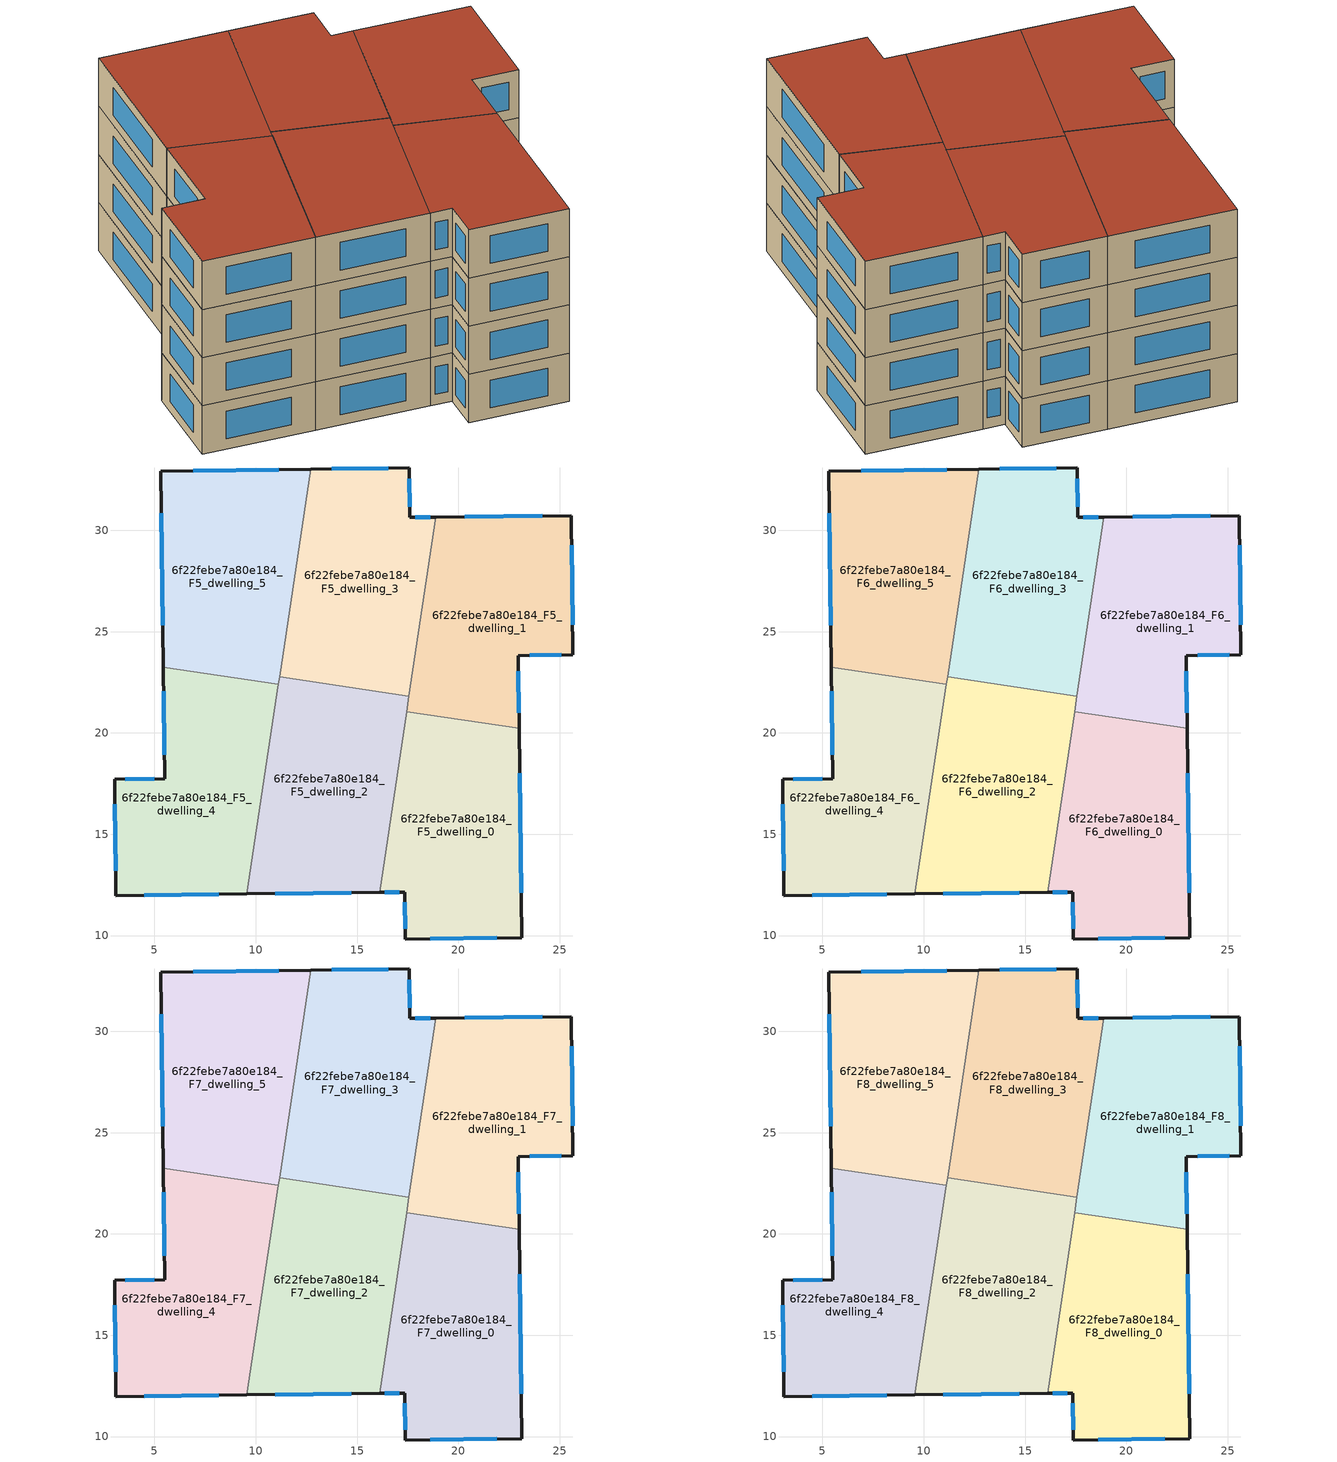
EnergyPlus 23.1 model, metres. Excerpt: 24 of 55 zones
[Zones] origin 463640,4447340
6f22febe7a80e184_F5_dwelling_0
 floor to 6f22febe7a80e184_F4_dwelling_0 (EU_floor_Construction): 23,20.23 23.13,9.9 17.38,9.83 17.35,12.15 16.11,12.13 17.45,21.06 z15
 wall outside (EU_wall_Construction): 16.11,12.13 17.35,12.15 17.38,9.83 23.13,9.9 23,20.23 z15:18
 wall to 6f22febe7a80e184_F5_dwelling_1 (EU_wall_Construction): 23,20.23 17.45,21.06 z15:18
 wall to 6f22febe7a80e184_F5_dwelling_2 (EU_wall_Construction): 17.45,21.06 16.11,12.13 z15:18
 window (EU_Window_Construction): 16.38,12.14 17.09,12.15 / 23.1,12.11 23.03,18.01 / 18.61,9.84 21.9,9.89 / 17.36,11.65 17.38,10.33 z15.64:17.36
6f22febe7a80e184_F5_dwelling_1
 floor to 6f22febe7a80e184_F4_dwelling_1 (EU_floor_Construction): 25.57,30.74 25.66,23.86 22.96,23.82 23,20.23 17.45,21.06 18.89,30.66 z15
 wall outside (EU_wall_Construction): 23,20.23 22.96,23.82 25.66,23.86 25.57,30.74 18.89,30.66 z15:18
 wall to 6f22febe7a80e184_F5_dwelling_3 (EU_wall_Construction): 18.89,30.66 17.56,21.82 z15:18
 wall to 6f22febe7a80e184_F5_dwelling_2 (EU_wall_Construction): 17.56,21.82 17.45,21.06 z15:18
 window (EU_Window_Construction): 24.14,30.72 20.32,30.67 / 25.64,25.34 25.59,29.26 / 23.54,23.83 25.08,23.85 / 22.99,21 22.97,23.05 z15.64:17.36
6f22febe7a80e184_F5_dwelling_2
 floor to 6f22febe7a80e184_F4_dwelling_2 (EU_floor_Construction): 17.56,21.82 16.11,12.13 9.57,12.05 11.18,22.78 z15
 wall outside (EU_wall_Construction): 9.57,12.05 16.11,12.13 z15:18
 wall to 6f22febe7a80e184_F5_dwelling_3 (EU_wall_Construction): 17.56,21.82 11.18,22.78 z15:18
 wall to 6f22febe7a80e184_F5_dwelling_4 (EU_wall_Construction): 11.12,22.39 9.57,12.05 z15:18
 wall to 6f22febe7a80e184_F5_dwelling_5 (EU_wall_Construction): 11.18,22.78 11.12,22.39 z15:18
 window (EU_Window_Construction): 10.97,12.07 14.71,12.12 z15.64:17.36
6f22febe7a80e184_F5_dwelling_3
 floor to 6f22febe7a80e184_F4_dwelling_3 (EU_floor_Construction): 17.57,33.08 17.6,30.64 18.89,30.66 17.56,21.82 11.18,22.78 12.71,33.02 z15
 wall outside (EU_wall_Construction): 18.89,30.66 17.6,30.64 17.57,33.08 12.71,33.02 z15:18
 wall to 6f22febe7a80e184_F5_dwelling_5 (EU_wall_Construction): 12.71,33.02 11.18,22.78 z15:18
 window (EU_Window_Construction): 16.53,33.07 13.75,33.03 / 17.59,31.16 17.58,32.56 / 18.61,30.65 17.88,30.64 z15.64:17.36
6f22febe7a80e184_F5_dwelling_4
 floor to 6f22febe7a80e184_F4_dwelling_4 (EU_floor_Construction): 11.12,22.39 9.57,12.05 3.1,11.97 3.03,17.71 5.51,17.75 5.44,23.25 z15
 wall outside (EU_wall_Construction): 5.44,23.25 5.51,17.75 3.03,17.71 3.1,11.97 9.57,12.05 z15:18
 wall to 6f22febe7a80e184_F5_dwelling_5 (EU_wall_Construction): 11.12,22.39 5.44,23.25 z15:18
 window (EU_Window_Construction): 4.48,11.99 8.18,12.04 / 3.05,16.48 3.08,13.2 / 4.98,17.74 3.56,17.72 / 5.45,22.07 5.49,18.92 z15.64:17.36
6f22febe7a80e184_F5_dwelling_5
 floor to 6f22febe7a80e184_F4_dwelling_5 (EU_floor_Construction): 12.71,33.02 11.12,22.39 5.44,23.25 5.32,32.93 z15
 wall outside (EU_wall_Construction): 12.71,33.02 5.32,32.93 5.44,23.25 z15:18
 window (EU_Window_Construction): 5.34,30.86 5.41,25.32 / 11.13,33 6.9,32.95 z15.64:17.36
6f22febe7a80e184_F6_dwelling_0
 floor to 6f22febe7a80e184_F5_dwelling_0 (EU_floor_Construction): 23,20.23 23.13,9.9 17.38,9.83 17.35,12.15 16.11,12.13 17.45,21.06 z18
 wall outside (EU_wall_Construction): 16.11,12.13 17.35,12.15 17.38,9.83 23.13,9.9 23,20.23 z18:21
 wall to 6f22febe7a80e184_F6_dwelling_1 (EU_wall_Construction): 23,20.23 17.45,21.06 z18:21
 wall to 6f22febe7a80e184_F6_dwelling_2 (EU_wall_Construction): 17.45,21.06 16.11,12.13 z18:21
 window (EU_Window_Construction): 16.38,12.14 17.09,12.15 / 23.1,12.11 23.03,18.01 / 18.61,9.84 21.9,9.89 / 17.36,11.65 17.38,10.33 z18.64:20.36
6f22febe7a80e184_F6_dwelling_1
 floor to 6f22febe7a80e184_F5_dwelling_1 (EU_floor_Construction): 25.57,30.74 25.66,23.86 22.96,23.82 23,20.23 17.45,21.06 18.89,30.66 z18
 wall outside (EU_wall_Construction): 23,20.23 22.96,23.82 25.66,23.86 25.57,30.74 18.89,30.66 z18:21
 wall to 6f22febe7a80e184_F6_dwelling_3 (EU_wall_Construction): 18.89,30.66 17.56,21.82 z18:21
 wall to 6f22febe7a80e184_F6_dwelling_2 (EU_wall_Construction): 17.56,21.82 17.45,21.06 z18:21
 window (EU_Window_Construction): 24.14,30.72 20.32,30.67 / 25.64,25.34 25.59,29.26 / 23.54,23.83 25.08,23.85 / 22.99,21 22.97,23.05 z18.64:20.36
6f22febe7a80e184_F6_dwelling_2
 floor to 6f22febe7a80e184_F5_dwelling_2 (EU_floor_Construction): 17.56,21.82 16.11,12.13 9.57,12.05 11.18,22.78 z18
 wall outside (EU_wall_Construction): 9.57,12.05 16.11,12.13 z18:21
 wall to 6f22febe7a80e184_F6_dwelling_3 (EU_wall_Construction): 17.56,21.82 11.18,22.78 z18:21
 wall to 6f22febe7a80e184_F6_dwelling_4 (EU_wall_Construction): 11.12,22.39 9.57,12.05 z18:21
 wall to 6f22febe7a80e184_F6_dwelling_5 (EU_wall_Construction): 11.18,22.78 11.12,22.39 z18:21
 window (EU_Window_Construction): 10.97,12.07 14.71,12.12 z18.64:20.36
6f22febe7a80e184_F6_dwelling_3
 floor to 6f22febe7a80e184_F5_dwelling_3 (EU_floor_Construction): 17.57,33.08 17.6,30.64 18.89,30.66 17.56,21.82 11.18,22.78 12.71,33.02 z18
 wall outside (EU_wall_Construction): 18.89,30.66 17.6,30.64 17.57,33.08 12.71,33.02 z18:21
 wall to 6f22febe7a80e184_F6_dwelling_5 (EU_wall_Construction): 12.71,33.02 11.18,22.78 z18:21
 window (EU_Window_Construction): 16.53,33.07 13.75,33.03 / 17.59,31.16 17.58,32.56 / 18.61,30.65 17.88,30.64 z18.64:20.36
6f22febe7a80e184_F6_dwelling_4
 floor to 6f22febe7a80e184_F5_dwelling_4 (EU_floor_Construction): 11.12,22.39 9.57,12.05 3.1,11.97 3.03,17.71 5.51,17.75 5.44,23.25 z18
 wall outside (EU_wall_Construction): 5.44,23.25 5.51,17.75 3.03,17.71 3.1,11.97 9.57,12.05 z18:21
 wall to 6f22febe7a80e184_F6_dwelling_5 (EU_wall_Construction): 11.12,22.39 5.44,23.25 z18:21
 window (EU_Window_Construction): 4.48,11.99 8.18,12.04 / 3.05,16.48 3.08,13.2 / 4.98,17.74 3.56,17.72 / 5.45,22.07 5.49,18.92 z18.64:20.36
6f22febe7a80e184_F6_dwelling_5
 floor to 6f22febe7a80e184_F5_dwelling_5 (EU_floor_Construction): 12.71,33.02 11.12,22.39 5.44,23.25 5.32,32.93 z18
 wall outside (EU_wall_Construction): 12.71,33.02 5.32,32.93 5.44,23.25 z18:21
 window (EU_Window_Construction): 5.34,30.86 5.41,25.32 / 11.13,33 6.9,32.95 z18.64:20.36
6f22febe7a80e184_F7_dwelling_0
 floor to 6f22febe7a80e184_F6_dwelling_0 (EU_floor_Construction): 23,20.23 23.13,9.9 17.38,9.83 17.35,12.15 16.11,12.13 17.45,21.06 z21
 wall outside (EU_wall_Construction): 16.11,12.13 17.35,12.15 17.38,9.83 23.13,9.9 23,20.23 z21:24
 wall to 6f22febe7a80e184_F7_dwelling_1 (EU_wall_Construction): 23,20.23 17.45,21.06 z21:24
 wall to 6f22febe7a80e184_F7_dwelling_2 (EU_wall_Construction): 17.45,21.06 16.11,12.13 z21:24
 window (EU_Window_Construction): 16.38,12.14 17.09,12.15 / 23.1,12.11 23.03,18.01 / 18.61,9.84 21.9,9.89 / 17.36,11.65 17.38,10.33 z21.64:23.36
6f22febe7a80e184_F7_dwelling_1
 floor to 6f22febe7a80e184_F6_dwelling_1 (EU_floor_Construction): 25.57,30.74 25.66,23.86 22.96,23.82 23,20.23 17.45,21.06 18.89,30.66 z21
 wall outside (EU_wall_Construction): 23,20.23 22.96,23.82 25.66,23.86 25.57,30.74 18.89,30.66 z21:24
 wall to 6f22febe7a80e184_F7_dwelling_3 (EU_wall_Construction): 18.89,30.66 17.56,21.82 z21:24
 wall to 6f22febe7a80e184_F7_dwelling_2 (EU_wall_Construction): 17.56,21.82 17.45,21.06 z21:24
 window (EU_Window_Construction): 24.14,30.72 20.32,30.67 / 25.64,25.34 25.59,29.26 / 23.54,23.83 25.08,23.85 / 22.99,21 22.97,23.05 z21.64:23.36
6f22febe7a80e184_F7_dwelling_2
 floor to 6f22febe7a80e184_F6_dwelling_2 (EU_floor_Construction): 17.56,21.82 16.11,12.13 9.57,12.05 11.18,22.78 z21
 wall outside (EU_wall_Construction): 9.57,12.05 16.11,12.13 z21:24
 wall to 6f22febe7a80e184_F7_dwelling_3 (EU_wall_Construction): 17.56,21.82 11.18,22.78 z21:24
 wall to 6f22febe7a80e184_F7_dwelling_4 (EU_wall_Construction): 11.12,22.39 9.57,12.05 z21:24
 wall to 6f22febe7a80e184_F7_dwelling_5 (EU_wall_Construction): 11.18,22.78 11.12,22.39 z21:24
 window (EU_Window_Construction): 10.97,12.07 14.71,12.12 z21.64:23.36
6f22febe7a80e184_F7_dwelling_3
 floor to 6f22febe7a80e184_F6_dwelling_3 (EU_floor_Construction): 17.57,33.08 17.6,30.64 18.89,30.66 17.56,21.82 11.18,22.78 12.71,33.02 z21
 wall outside (EU_wall_Construction): 18.89,30.66 17.6,30.64 17.57,33.08 12.71,33.02 z21:24
 wall to 6f22febe7a80e184_F7_dwelling_5 (EU_wall_Construction): 12.71,33.02 11.18,22.78 z21:24
 window (EU_Window_Construction): 16.53,33.07 13.75,33.03 / 17.59,31.16 17.58,32.56 / 18.61,30.65 17.88,30.64 z21.64:23.36
6f22febe7a80e184_F7_dwelling_4
 floor to 6f22febe7a80e184_F6_dwelling_4 (EU_floor_Construction): 11.12,22.39 9.57,12.05 3.1,11.97 3.03,17.71 5.51,17.75 5.44,23.25 z21
 wall outside (EU_wall_Construction): 5.44,23.25 5.51,17.75 3.03,17.71 3.1,11.97 9.57,12.05 z21:24
 wall to 6f22febe7a80e184_F7_dwelling_5 (EU_wall_Construction): 11.12,22.39 5.44,23.25 z21:24
 window (EU_Window_Construction): 4.48,11.99 8.18,12.04 / 3.05,16.48 3.08,13.2 / 4.98,17.74 3.56,17.72 / 5.45,22.07 5.49,18.92 z21.64:23.36
6f22febe7a80e184_F7_dwelling_5
 floor to 6f22febe7a80e184_F6_dwelling_5 (EU_floor_Construction): 12.71,33.02 11.12,22.39 5.44,23.25 5.32,32.93 z21
 wall outside (EU_wall_Construction): 12.71,33.02 5.32,32.93 5.44,23.25 z21:24
 window (EU_Window_Construction): 5.34,30.86 5.41,25.32 / 11.13,33 6.9,32.95 z21.64:23.36
6f22febe7a80e184_F8_dwelling_0
 floor to 6f22febe7a80e184_F7_dwelling_0 (EU_floor_Construction): 23,20.23 23.13,9.9 17.38,9.83 17.35,12.15 16.11,12.13 17.45,21.06 z24
 wall outside (EU_wall_Construction): 16.11,12.13 17.35,12.15 17.38,9.83 23.13,9.9 23,20.23 z24:27
 wall to 6f22febe7a80e184_F8_dwelling_1 (EU_wall_Construction): 23,20.23 17.45,21.06 z24:27
 wall to 6f22febe7a80e184_F8_dwelling_2 (EU_wall_Construction): 17.45,21.06 16.11,12.13 z24:27
 window (EU_Window_Construction): 16.38,12.14 17.09,12.15 / 23.1,12.11 23.03,18.01 / 18.61,9.84 21.9,9.89 / 17.36,11.65 17.38,10.33 z24.64:26.36
 roof outside (EU_roof_Construction): 23.13,9.9 23,20.23 17.45,21.06 16.11,12.13 17.35,12.15 17.38,9.83 z27
6f22febe7a80e184_F8_dwelling_1
 floor to 6f22febe7a80e184_F7_dwelling_1 (EU_floor_Construction): 25.57,30.74 25.66,23.86 22.96,23.82 23,20.23 17.45,21.06 18.89,30.66 z24
 wall outside (EU_wall_Construction): 23,20.23 22.96,23.82 25.66,23.86 25.57,30.74 18.89,30.66 z24:27
 wall to 6f22febe7a80e184_F8_dwelling_3 (EU_wall_Construction): 18.89,30.66 17.56,21.82 z24:27
 wall to 6f22febe7a80e184_F8_dwelling_2 (EU_wall_Construction): 17.56,21.82 17.45,21.06 z24:27
 window (EU_Window_Construction): 24.14,30.72 20.32,30.67 / 25.64,25.34 25.59,29.26 / 23.54,23.83 25.08,23.85 / 22.99,21 22.97,23.05 z24.64:26.36
 roof outside (EU_roof_Construction): 23,20.23 22.96,23.82 25.66,23.86 25.57,30.74 18.89,30.66 17.45,21.06 z27
6f22febe7a80e184_F8_dwelling_2
 floor to 6f22febe7a80e184_F7_dwelling_2 (EU_floor_Construction): 17.56,21.82 16.11,12.13 9.57,12.05 11.18,22.78 z24
 wall outside (EU_wall_Construction): 9.57,12.05 16.11,12.13 z24:27
 wall to 6f22febe7a80e184_F8_dwelling_3 (EU_wall_Construction): 17.56,21.82 11.18,22.78 z24:27
 wall to 6f22febe7a80e184_F8_dwelling_4 (EU_wall_Construction): 11.12,22.39 9.57,12.05 z24:27
 wall to 6f22febe7a80e184_F8_dwelling_5 (EU_wall_Construction): 11.18,22.78 11.12,22.39 z24:27
 window (EU_Window_Construction): 10.97,12.07 14.71,12.12 z24.64:26.36
 roof outside (EU_roof_Construction): 16.11,12.13 17.56,21.82 11.18,22.78 9.57,12.05 z27
6f22febe7a80e184_F8_dwelling_3
 floor to 6f22febe7a80e184_F7_dwelling_3 (EU_floor_Construction): 17.57,33.08 17.6,30.64 18.89,30.66 17.56,21.82 11.18,22.78 12.71,33.02 z24
 wall outside (EU_wall_Construction): 18.89,30.66 17.6,30.64 17.57,33.08 12.71,33.02 z24:27
 wall to 6f22febe7a80e184_F8_dwelling_5 (EU_wall_Construction): 12.71,33.02 11.18,22.78 z24:27
 window (EU_Window_Construction): 16.53,33.07 13.75,33.03 / 17.59,31.16 17.58,32.56 / 18.61,30.65 17.88,30.64 z24.64:26.36
 roof outside (EU_roof_Construction): 17.56,21.82 18.89,30.66 17.6,30.64 17.57,33.08 12.71,33.02 11.18,22.78 z27
6f22febe7a80e184_F8_dwelling_4
 floor to 6f22febe7a80e184_F7_dwelling_4 (EU_floor_Construction): 11.12,22.39 9.57,12.05 3.1,11.97 3.03,17.71 5.51,17.75 5.44,23.25 z24
 wall outside (EU_wall_Construction): 5.44,23.25 5.51,17.75 3.03,17.71 3.1,11.97 9.57,12.05 z24:27
 wall to 6f22febe7a80e184_F8_dwelling_5 (EU_wall_Construction): 11.12,22.39 5.44,23.25 z24:27
 window (EU_Window_Construction): 4.48,11.99 8.18,12.04 / 3.05,16.48 3.08,13.2 / 4.98,17.74 3.56,17.72 / 5.45,22.07 5.49,18.92 z24.64:26.36
 roof outside (EU_roof_Construction): 9.57,12.05 11.12,22.39 5.44,23.25 5.51,17.75 3.03,17.71 3.1,11.97 z27
6f22febe7a80e184_F8_dwelling_5
 floor to 6f22febe7a80e184_F7_dwelling_5 (EU_floor_Construction): 12.71,33.02 11.12,22.39 5.44,23.25 5.32,32.93 z24
 wall outside (EU_wall_Construction): 12.71,33.02 5.32,32.93 5.44,23.25 z24:27
 window (EU_Window_Construction): 5.34,30.86 5.41,25.32 / 11.13,33 6.9,32.95 z24.64:26.36
 roof outside (EU_roof_Construction): 11.12,22.39 12.71,33.02 5.32,32.93 5.44,23.25 z27
[Building]
EU S2 Campaign: North Axis=0; Terrain=City; Solar Distribution=FullExterior
[Site:Location]
Yerevan-Zvartnots.Intl.AP: Latitude=40.15; Longitude=44.383; Time Zone=4; Elevation=854
[SizingPeriod:WeatherFileDays]
AnnualSizingPeriod: Begin Month=1; Begin Day of Month=1; End Month=12; End Day of Month=31; Day of Week for Start Day=Monday; Use Weather File Daylight Saving Period=No; Use Weather File Rain and Snow Indicators=No
[MATERIAL]
EU_InternalMass_Material: Roughness=MediumRough; Thickness=0.1; Conductivity=1; Density=1800; Specific Heat=900; Thermal Absorptance=0.9; Solar Absorptance=0.7; Visible Absorptance=0.7
[MATERIAL:NOMASS] Roughness=MediumRough; Thermal Absorptance=0.9; Solar Absorptance=0.7; Visible Absorptance=0.7
Name | Thermal Resistance
EU_wall_NoMass | 1.05043
EU_roof_NoMass | 1.45357
EU_floor_NoMass | 0.478065
[WINDOWMATERIAL:SIMPLEGLAZINGSYSTEM]
EU_Window_SimpleGlazing: UFactor=2.5566; Solar Heat Gain Coefficient=0.75; Visible Transmittance=0.75
[CONSTRUCTION]
EU_wall_Construction: EU_wall_NoMass
EU_roof_Construction: EU_roof_NoMass
EU_floor_Construction: EU_floor_NoMass
EU_Window_Construction: EU_Window_SimpleGlazing
EU_InternalMass_Construction: EU_InternalMass_Material
[ZONE] Type=1; Multiplier=1; Ceiling Height=autocalculate; Floor Area=autocalculate; Part of Total Floor Area=Yes
Name | Volume
6f22febe7a80e184_F5_dwelling_0; 6f22febe7a80e184_F6_dwelling_0; 6f22febe7a80e184_F7_dwelling_0; 6f22febe7a80e184_F8_dwelling_0 | 199.998
6f22febe7a80e184_F5_dwelling_1; 6f22febe7a80e184_F6_dwelling_1; 6f22febe7a80e184_F7_dwelling_1; 6f22febe7a80e184_F8_dwelling_1 | 199.992
6f22febe7a80e184_F5_dwelling_2; 6f22febe7a80e184_F6_dwelling_2; 6f22febe7a80e184_F7_dwelling_2; 6f22febe7a80e184_F8_dwelling_2; 6f22febe7a80e184_F5_dwelling_5; 6f22febe7a80e184_F6_dwelling_5; 6f22febe7a80e184_F7_dwelling_5; 6f22febe7a80e184_F8_dwelling_5 | 199.994
6f22febe7a80e184_F5_dwelling_3; 6f22febe7a80e184_F6_dwelling_3; 6f22febe7a80e184_F7_dwelling_3; 6f22febe7a80e184_F8_dwelling_3 | 200.01
6f22febe7a80e184_F5_dwelling_4; 6f22febe7a80e184_F6_dwelling_4; 6f22febe7a80e184_F7_dwelling_4; 6f22febe7a80e184_F8_dwelling_4 | 199.999
[INTERNALMASS] Construction=EU_InternalMass_Construction
Name | Zone or ZoneList | Surface Area
6f22febe7a80e184_F5_dwelling_0_EU_InternalMass | 6f22febe7a80e184_F5_dwelling_0 | 66.6658
6f22febe7a80e184_F5_dwelling_1_EU_InternalMass | 6f22febe7a80e184_F5_dwelling_1 | 66.664
6f22febe7a80e184_F5_dwelling_2_EU_InternalMass | 6f22febe7a80e184_F5_dwelling_2 | 66.6645
6f22febe7a80e184_F5_dwelling_3_EU_InternalMass | 6f22febe7a80e184_F5_dwelling_3 | 66.67
6f22febe7a80e184_F5_dwelling_4_EU_InternalMass | 6f22febe7a80e184_F5_dwelling_4 | 66.6664
6f22febe7a80e184_F5_dwelling_5_EU_InternalMass | 6f22febe7a80e184_F5_dwelling_5 | 66.6646
6f22febe7a80e184_F6_dwelling_0_EU_InternalMass | 6f22febe7a80e184_F6_dwelling_0 | 66.6658
6f22febe7a80e184_F6_dwelling_1_EU_InternalMass | 6f22febe7a80e184_F6_dwelling_1 | 66.664
6f22febe7a80e184_F6_dwelling_2_EU_InternalMass | 6f22febe7a80e184_F6_dwelling_2 | 66.6645
6f22febe7a80e184_F6_dwelling_3_EU_InternalMass | 6f22febe7a80e184_F6_dwelling_3 | 66.67
6f22febe7a80e184_F6_dwelling_4_EU_InternalMass | 6f22febe7a80e184_F6_dwelling_4 | 66.6664
6f22febe7a80e184_F6_dwelling_5_EU_InternalMass | 6f22febe7a80e184_F6_dwelling_5 | 66.6646
6f22febe7a80e184_F7_dwelling_0_EU_InternalMass | 6f22febe7a80e184_F7_dwelling_0 | 66.6658
6f22febe7a80e184_F7_dwelling_1_EU_InternalMass | 6f22febe7a80e184_F7_dwelling_1 | 66.664
6f22febe7a80e184_F7_dwelling_2_EU_InternalMass | 6f22febe7a80e184_F7_dwelling_2 | 66.6645
6f22febe7a80e184_F7_dwelling_3_EU_InternalMass | 6f22febe7a80e184_F7_dwelling_3 | 66.67
6f22febe7a80e184_F7_dwelling_4_EU_InternalMass | 6f22febe7a80e184_F7_dwelling_4 | 66.6664
6f22febe7a80e184_F7_dwelling_5_EU_InternalMass | 6f22febe7a80e184_F7_dwelling_5 | 66.6646
6f22febe7a80e184_F8_dwelling_0_EU_InternalMass | 6f22febe7a80e184_F8_dwelling_0 | 66.6658
6f22febe7a80e184_F8_dwelling_1_EU_InternalMass | 6f22febe7a80e184_F8_dwelling_1 | 66.664
6f22febe7a80e184_F8_dwelling_2_EU_InternalMass | 6f22febe7a80e184_F8_dwelling_2 | 66.6645
6f22febe7a80e184_F8_dwelling_3_EU_InternalMass | 6f22febe7a80e184_F8_dwelling_3 | 66.67
6f22febe7a80e184_F8_dwelling_4_EU_InternalMass | 6f22febe7a80e184_F8_dwelling_4 | 66.6664
6f22febe7a80e184_F8_dwelling_5_EU_InternalMass | 6f22febe7a80e184_F8_dwelling_5 | 66.6646
[OTHEREQUIPMENT] Fuel Type=Electricity; Design Level Calculation Method=Watts/Area; Power per Zone Floor Area=1; Fraction Latent=0; Fraction Radiant=0; Fraction Lost=0; Carbon Dioxide Generation Rate=0; EndUse Subcategory=EU_Step8_InternalGains
Name | Zone or ZoneList or Space or SpaceList | Schedule
EU_Step8_InternalGain_6f22febe7a80e184_F5_dwelling_0_f000 | 6f22febe7a80e184_F5_dwelling_0 | EU_Step8_GainSchedule_6f22febe7a80e184_F5_dwelling_0_f000
EU_Step8_InternalGain_6f22febe7a80e184_F5_dwelling_1_f000 | 6f22febe7a80e184_F5_dwelling_1 | EU_Step8_GainSchedule_6f22febe7a80e184_F5_dwelling_1_f000
EU_Step8_InternalGain_6f22febe7a80e184_F5_dwelling_2_f000 | 6f22febe7a80e184_F5_dwelling_2 | EU_Step8_GainSchedule_6f22febe7a80e184_F5_dwelling_2_f000
EU_Step8_InternalGain_6f22febe7a80e184_F5_dwelling_3_f000 | 6f22febe7a80e184_F5_dwelling_3 | EU_Step8_GainSchedule_6f22febe7a80e184_F5_dwelling_3_f000
EU_Step8_InternalGain_6f22febe7a80e184_F5_dwelling_4_f000 | 6f22febe7a80e184_F5_dwelling_4 | EU_Step8_GainSchedule_6f22febe7a80e184_F5_dwelling_4_f000
EU_Step8_InternalGain_6f22febe7a80e184_F5_dwelling_5_f000 | 6f22febe7a80e184_F5_dwelling_5 | EU_Step8_GainSchedule_6f22febe7a80e184_F5_dwelling_5_f000
EU_Step8_InternalGain_6f22febe7a80e184_F6_dwelling_0_f000 | 6f22febe7a80e184_F6_dwelling_0 | EU_Step8_GainSchedule_6f22febe7a80e184_F6_dwelling_0_f000
EU_Step8_InternalGain_6f22febe7a80e184_F6_dwelling_1_f000 | 6f22febe7a80e184_F6_dwelling_1 | EU_Step8_GainSchedule_6f22febe7a80e184_F6_dwelling_1_f000
EU_Step8_InternalGain_6f22febe7a80e184_F6_dwelling_2_f000 | 6f22febe7a80e184_F6_dwelling_2 | EU_Step8_GainSchedule_6f22febe7a80e184_F6_dwelling_2_f000
EU_Step8_InternalGain_6f22febe7a80e184_F6_dwelling_3_f000 | 6f22febe7a80e184_F6_dwelling_3 | EU_Step8_GainSchedule_6f22febe7a80e184_F6_dwelling_3_f000
EU_Step8_InternalGain_6f22febe7a80e184_F6_dwelling_4_f000 | 6f22febe7a80e184_F6_dwelling_4 | EU_Step8_GainSchedule_6f22febe7a80e184_F6_dwelling_4_f000
EU_Step8_InternalGain_6f22febe7a80e184_F6_dwelling_5_f000 | 6f22febe7a80e184_F6_dwelling_5 | EU_Step8_GainSchedule_6f22febe7a80e184_F6_dwelling_5_f000
EU_Step8_InternalGain_6f22febe7a80e184_F7_dwelling_0_f000 | 6f22febe7a80e184_F7_dwelling_0 | EU_Step8_GainSchedule_6f22febe7a80e184_F7_dwelling_0_f000
EU_Step8_InternalGain_6f22febe7a80e184_F7_dwelling_1_f000 | 6f22febe7a80e184_F7_dwelling_1 | EU_Step8_GainSchedule_6f22febe7a80e184_F7_dwelling_1_f000
EU_Step8_InternalGain_6f22febe7a80e184_F7_dwelling_2_f000 | 6f22febe7a80e184_F7_dwelling_2 | EU_Step8_GainSchedule_6f22febe7a80e184_F7_dwelling_2_f000
EU_Step8_InternalGain_6f22febe7a80e184_F7_dwelling_3_f000 | 6f22febe7a80e184_F7_dwelling_3 | EU_Step8_GainSchedule_6f22febe7a80e184_F7_dwelling_3_f000
EU_Step8_InternalGain_6f22febe7a80e184_F7_dwelling_4_f000 | 6f22febe7a80e184_F7_dwelling_4 | EU_Step8_GainSchedule_6f22febe7a80e184_F7_dwelling_4_f000
EU_Step8_InternalGain_6f22febe7a80e184_F7_dwelling_5_f000 | 6f22febe7a80e184_F7_dwelling_5 | EU_Step8_GainSchedule_6f22febe7a80e184_F7_dwelling_5_f000
EU_Step8_InternalGain_6f22febe7a80e184_F8_dwelling_0_f000 | 6f22febe7a80e184_F8_dwelling_0 | EU_Step8_GainSchedule_6f22febe7a80e184_F8_dwelling_0_f000
EU_Step8_InternalGain_6f22febe7a80e184_F8_dwelling_1_f000 | 6f22febe7a80e184_F8_dwelling_1 | EU_Step8_GainSchedule_6f22febe7a80e184_F8_dwelling_1_f000
EU_Step8_InternalGain_6f22febe7a80e184_F8_dwelling_2_f000 | 6f22febe7a80e184_F8_dwelling_2 | EU_Step8_GainSchedule_6f22febe7a80e184_F8_dwelling_2_f000
EU_Step8_InternalGain_6f22febe7a80e184_F8_dwelling_3_f000 | 6f22febe7a80e184_F8_dwelling_3 | EU_Step8_GainSchedule_6f22febe7a80e184_F8_dwelling_3_f000
EU_Step8_InternalGain_6f22febe7a80e184_F8_dwelling_4_f000 | 6f22febe7a80e184_F8_dwelling_4 | EU_Step8_GainSchedule_6f22febe7a80e184_F8_dwelling_4_f000
EU_Step8_InternalGain_6f22febe7a80e184_F8_dwelling_5_f000 | 6f22febe7a80e184_F8_dwelling_5 | EU_Step8_GainSchedule_6f22febe7a80e184_F8_dwelling_5_f000
[ZONEVENTILATION:DESIGNFLOWRATE] Schedule=EU_AlwaysOn; Design Flow Rate Calculation Method=AirChanges/Hour; Air Changes per Hour=0.557805; Ventilation Type=Natural; Fan Pressure Rise=0; Fan Total Efficiency=1; Constant Term Coefficient=1; Temperature Term Coefficient=0; Velocity Term Coefficient=0; Velocity Squared Term Coefficient=0; Minimum Indoor Temperature=-100; Maximum Indoor Temperature=100; Delta Temperature=-100; Minimum Outdoor Temperature=-100; Maximum Outdoor Temperature=100; Maximum Wind Speed=40
Name | Zone or ZoneList or Space or SpaceList
EU_ConstantAir_6f22febe7a80e184_F5_dwelling_0 | 6f22febe7a80e184_F5_dwelling_0
EU_ConstantAir_6f22febe7a80e184_F5_dwelling_1 | 6f22febe7a80e184_F5_dwelling_1
EU_ConstantAir_6f22febe7a80e184_F5_dwelling_2 | 6f22febe7a80e184_F5_dwelling_2
EU_ConstantAir_6f22febe7a80e184_F5_dwelling_3 | 6f22febe7a80e184_F5_dwelling_3
EU_ConstantAir_6f22febe7a80e184_F5_dwelling_4 | 6f22febe7a80e184_F5_dwelling_4
EU_ConstantAir_6f22febe7a80e184_F5_dwelling_5 | 6f22febe7a80e184_F5_dwelling_5
EU_ConstantAir_6f22febe7a80e184_F6_dwelling_0 | 6f22febe7a80e184_F6_dwelling_0
EU_ConstantAir_6f22febe7a80e184_F6_dwelling_1 | 6f22febe7a80e184_F6_dwelling_1
EU_ConstantAir_6f22febe7a80e184_F6_dwelling_2 | 6f22febe7a80e184_F6_dwelling_2
EU_ConstantAir_6f22febe7a80e184_F6_dwelling_3 | 6f22febe7a80e184_F6_dwelling_3
EU_ConstantAir_6f22febe7a80e184_F6_dwelling_4 | 6f22febe7a80e184_F6_dwelling_4
EU_ConstantAir_6f22febe7a80e184_F6_dwelling_5 | 6f22febe7a80e184_F6_dwelling_5
EU_ConstantAir_6f22febe7a80e184_F7_dwelling_0 | 6f22febe7a80e184_F7_dwelling_0
EU_ConstantAir_6f22febe7a80e184_F7_dwelling_1 | 6f22febe7a80e184_F7_dwelling_1
EU_ConstantAir_6f22febe7a80e184_F7_dwelling_2 | 6f22febe7a80e184_F7_dwelling_2
EU_ConstantAir_6f22febe7a80e184_F7_dwelling_3 | 6f22febe7a80e184_F7_dwelling_3
EU_ConstantAir_6f22febe7a80e184_F7_dwelling_4 | 6f22febe7a80e184_F7_dwelling_4
EU_ConstantAir_6f22febe7a80e184_F7_dwelling_5 | 6f22febe7a80e184_F7_dwelling_5
EU_ConstantAir_6f22febe7a80e184_F8_dwelling_0 | 6f22febe7a80e184_F8_dwelling_0
EU_ConstantAir_6f22febe7a80e184_F8_dwelling_1 | 6f22febe7a80e184_F8_dwelling_1
EU_ConstantAir_6f22febe7a80e184_F8_dwelling_2 | 6f22febe7a80e184_F8_dwelling_2
EU_ConstantAir_6f22febe7a80e184_F8_dwelling_3 | 6f22febe7a80e184_F8_dwelling_3
EU_ConstantAir_6f22febe7a80e184_F8_dwelling_4 | 6f22febe7a80e184_F8_dwelling_4
EU_ConstantAir_6f22febe7a80e184_F8_dwelling_5 | 6f22febe7a80e184_F8_dwelling_5
[HVACTEMPLATE:THERMOSTAT] Constant Heating Setpoint=20; Constant Cooling Setpoint=50
EU_HeatOnly_6f22febe7a80e184_F2_dwelling_1; EU_HeatOnly_6f22febe7a80e184_F2_dwelling_2; EU_HeatOnly_6f22febe7a80e184_F2_dwelling_3; EU_HeatOnly_6f22febe7a80e184_F2_dwelling_4; EU_HeatOnly_6f22febe7a80e184_F2_dwelling_5; EU_HeatOnly_6f22febe7a80e184_F3_dwelling_0; EU_HeatOnly_6f22febe7a80e184_F3_dwelling_1; EU_HeatOnly_6f22febe7a80e184_F3_dwelling_2; EU_HeatOnly_6f22febe7a80e184_F3_dwelling_3; EU_HeatOnly_6f22febe7a80e184_F3_dwelling_4; EU_HeatOnly_6f22febe7a80e184_F3_dwelling_5; EU_HeatOnly_6f22febe7a80e184_F4_dwelling_0; EU_HeatOnly_6f22febe7a80e184_F4_dwelling_1; EU_HeatOnly_6f22febe7a80e184_F4_dwelling_2; EU_HeatOnly_6f22febe7a80e184_F4_dwelling_3; EU_HeatOnly_6f22febe7a80e184_F4_dwelling_4; EU_HeatOnly_6f22febe7a80e184_F4_dwelling_5; EU_HeatOnly_6f22febe7a80e184_F5_dwelling_0; EU_HeatOnly_6f22febe7a80e184_F5_dwelling_1; EU_HeatOnly_6f22febe7a80e184_F5_dwelling_2; EU_HeatOnly_6f22febe7a80e184_F5_dwelling_3; EU_HeatOnly_6f22febe7a80e184_F5_dwelling_4; EU_HeatOnly_6f22febe7a80e184_F5_dwelling_5; EU_HeatOnly_6f22febe7a80e184_F6_dwelling_0; EU_HeatOnly_6f22febe7a80e184_F6_dwelling_1; EU_HeatOnly_6f22febe7a80e184_F6_dwelling_2; EU_HeatOnly_6f22febe7a80e184_F6_dwelling_3; EU_HeatOnly_6f22febe7a80e184_F6_dwelling_4; EU_HeatOnly_6f22febe7a80e184_F6_dwelling_5; EU_HeatOnly_6f22febe7a80e184_F7_dwelling_0; EU_HeatOnly_6f22febe7a80e184_F7_dwelling_1; EU_HeatOnly_6f22febe7a80e184_F7_dwelling_2; EU_HeatOnly_6f22febe7a80e184_F7_dwelling_3; EU_HeatOnly_6f22febe7a80e184_F7_dwelling_4; EU_HeatOnly_6f22febe7a80e184_F7_dwelling_5; EU_HeatOnly_6f22febe7a80e184_F8_dwelling_0; EU_HeatOnly_6f22febe7a80e184_F8_dwelling_1; EU_HeatOnly_6f22febe7a80e184_F8_dwelling_2; EU_HeatOnly_6f22febe7a80e184_F8_dwelling_3; EU_HeatOnly_6f22febe7a80e184_F8_dwelling_4; EU_HeatOnly_6f22febe7a80e184_F8_dwelling_5
[HVACTEMPLATE:ZONE:IDEALLOADSAIRSYSTEM] System Availability Schedule=EU_AlwaysOn; Maximum Heating Supply Air Temperature=50; Minimum Cooling Supply Air Temperature=13; Maximum Heating Supply Air Humidity Ratio=0.0156; Minimum Cooling Supply Air Humidity Ratio=0.0077; Heating Limit=NoLimit; Cooling Limit=NoLimit; Heating Availability Schedule=EU_AlwaysOn; Cooling Availability Schedule=EU_CoolingOff; Dehumidification Control Type=ConstantSensibleHeatRatio; Cooling Sensible Heat Ratio=0.7; Dehumidification Setpoint=60; Humidification Control Type=None; Humidification Setpoint=30; Outdoor Air Method=None; Outdoor Air Flow Rate per Person=0.00944; Outdoor Air Flow Rate per Zone Floor Area=0; Outdoor Air Flow Rate per Zone=0; Demand Controlled Ventilation Type=None; Outdoor Air Economizer Type=NoEconomizer; Heat Recovery Type=None; Sensible Heat Recovery Effectiveness=0.7; Latent Heat Recovery Effectiveness=0.65
Name | Template Thermostat
6f22febe7a80e184_F5_dwelling_0 | EU_HeatOnly_6f22febe7a80e184_F5_dwelling_0
6f22febe7a80e184_F5_dwelling_1 | EU_HeatOnly_6f22febe7a80e184_F5_dwelling_1
6f22febe7a80e184_F5_dwelling_2 | EU_HeatOnly_6f22febe7a80e184_F5_dwelling_2
6f22febe7a80e184_F5_dwelling_3 | EU_HeatOnly_6f22febe7a80e184_F5_dwelling_3
6f22febe7a80e184_F5_dwelling_4 | EU_HeatOnly_6f22febe7a80e184_F5_dwelling_4
6f22febe7a80e184_F5_dwelling_5 | EU_HeatOnly_6f22febe7a80e184_F5_dwelling_5
6f22febe7a80e184_F6_dwelling_0 | EU_HeatOnly_6f22febe7a80e184_F6_dwelling_0
6f22febe7a80e184_F6_dwelling_1 | EU_HeatOnly_6f22febe7a80e184_F6_dwelling_1
6f22febe7a80e184_F6_dwelling_2 | EU_HeatOnly_6f22febe7a80e184_F6_dwelling_2
6f22febe7a80e184_F6_dwelling_3 | EU_HeatOnly_6f22febe7a80e184_F6_dwelling_3
6f22febe7a80e184_F6_dwelling_4 | EU_HeatOnly_6f22febe7a80e184_F6_dwelling_4
6f22febe7a80e184_F6_dwelling_5 | EU_HeatOnly_6f22febe7a80e184_F6_dwelling_5
6f22febe7a80e184_F7_dwelling_0 | EU_HeatOnly_6f22febe7a80e184_F7_dwelling_0
6f22febe7a80e184_F7_dwelling_1 | EU_HeatOnly_6f22febe7a80e184_F7_dwelling_1
6f22febe7a80e184_F7_dwelling_2 | EU_HeatOnly_6f22febe7a80e184_F7_dwelling_2
6f22febe7a80e184_F7_dwelling_3 | EU_HeatOnly_6f22febe7a80e184_F7_dwelling_3
6f22febe7a80e184_F7_dwelling_4 | EU_HeatOnly_6f22febe7a80e184_F7_dwelling_4
6f22febe7a80e184_F7_dwelling_5 | EU_HeatOnly_6f22febe7a80e184_F7_dwelling_5
6f22febe7a80e184_F8_dwelling_0 | EU_HeatOnly_6f22febe7a80e184_F8_dwelling_0
6f22febe7a80e184_F8_dwelling_1 | EU_HeatOnly_6f22febe7a80e184_F8_dwelling_1
6f22febe7a80e184_F8_dwelling_2 | EU_HeatOnly_6f22febe7a80e184_F8_dwelling_2
6f22febe7a80e184_F8_dwelling_3 | EU_HeatOnly_6f22febe7a80e184_F8_dwelling_3
6f22febe7a80e184_F8_dwelling_4 | EU_HeatOnly_6f22febe7a80e184_F8_dwelling_4
6f22febe7a80e184_F8_dwelling_5 | EU_HeatOnly_6f22febe7a80e184_F8_dwelling_5
[SIZING:ZONE] Zone Cooling Design Supply Air Temperature Input Method=SupplyAirTemperature; Zone Cooling Design Supply Air Temperature=13; Zone Heating Design Supply Air Temperature Input Method=SupplyAirTemperature; Zone Heating Design Supply Air Temperature=50; Zone Cooling Design Supply Air Humidity Ratio=0.008; Zone Heating Design Supply Air Humidity Ratio=0.008; Cooling Design Air Flow Method=DesignDay; Cooling Design Air Flow Rate=0; Cooling Minimum Air Flow per Zone Floor Area=0.000762; Cooling Minimum Air Flow=0; Cooling Minimum Air Flow Fraction=0.2; Heating Design Air Flow Method=DesignDay; Heating Design Air Flow Rate=0; Heating Maximum Air Flow per Zone Floor Area=0.002032; Heating Maximum Air Flow=0.141576; Heating Maximum Air Flow Fraction=0.3; Account for Dedicated Outdoor Air System=No; Dedicated Outdoor Air System Control Strategy=NeutralSupplyAir; Dedicated Outdoor Air Low Setpoint Temperature for Design=autosize; Dedicated Outdoor Air High Setpoint Temperature for Design=autosize; Zone Load Sizing Method=Sensible Load Only No Latent Load; Zone Latent Cooling Design Supply Air Humidity Ratio Input Method=HumidityRatioDifference; Zone Cooling Design Supply Air Humidity Ratio Difference=0.005; Zone Latent Heating Design Supply Air Humidity Ratio Input Method=HumidityRatioDifference; Zone Humidification Design Supply Air Humidity Ratio Difference=0.005
6f22febe7a80e184_F5_dwelling_0; 6f22febe7a80e184_F5_dwelling_1; 6f22febe7a80e184_F5_dwelling_2; 6f22febe7a80e184_F5_dwelling_3; 6f22febe7a80e184_F5_dwelling_4; 6f22febe7a80e184_F5_dwelling_5; 6f22febe7a80e184_F6_dwelling_0; 6f22febe7a80e184_F6_dwelling_1; 6f22febe7a80e184_F6_dwelling_2; 6f22febe7a80e184_F6_dwelling_3; 6f22febe7a80e184_F6_dwelling_4; 6f22febe7a80e184_F6_dwelling_5; 6f22febe7a80e184_F7_dwelling_0; 6f22febe7a80e184_F7_dwelling_1; 6f22febe7a80e184_F7_dwelling_2; 6f22febe7a80e184_F7_dwelling_3; 6f22febe7a80e184_F7_dwelling_4; 6f22febe7a80e184_F7_dwelling_5; 6f22febe7a80e184_F8_dwelling_0; 6f22febe7a80e184_F8_dwelling_1; 6f22febe7a80e184_F8_dwelling_2; 6f22febe7a80e184_F8_dwelling_3; 6f22febe7a80e184_F8_dwelling_4; 6f22febe7a80e184_F8_dwelling_5
[SCHEDULE:CONSTANT]
Name | Hourly Value
EU_AlwaysOn | 1
EU_CoolingOff | 0
[SCHEDULE:FILE] Column Number=1; Rows to Skip at Top=0; Number of Hours of Data=8760; Column Separator=Comma; Interpolate to Timestep=No; Minutes per Item=60; Adjust Schedule for Daylight Savings=Yes
Name | File
EU_Step8_GainSchedule_6f22febe7a80e184_F5_dwelling_0_f000 | ../../schedules/6f22febe7a80e184/6f22febe7a80e184_F5_dwelling_0_f000_gain.csv
EU_Step8_GainSchedule_6f22febe7a80e184_F5_dwelling_1_f000 | ../../schedules/6f22febe7a80e184/6f22febe7a80e184_F5_dwelling_1_f000_gain.csv
EU_Step8_GainSchedule_6f22febe7a80e184_F5_dwelling_2_f000 | ../../schedules/6f22febe7a80e184/6f22febe7a80e184_F5_dwelling_2_f000_gain.csv
EU_Step8_GainSchedule_6f22febe7a80e184_F5_dwelling_3_f000 | ../../schedules/6f22febe7a80e184/6f22febe7a80e184_F5_dwelling_3_f000_gain.csv
EU_Step8_GainSchedule_6f22febe7a80e184_F5_dwelling_4_f000 | ../../schedules/6f22febe7a80e184/6f22febe7a80e184_F5_dwelling_4_f000_gain.csv
EU_Step8_GainSchedule_6f22febe7a80e184_F5_dwelling_5_f000 | ../../schedules/6f22febe7a80e184/6f22febe7a80e184_F5_dwelling_5_f000_gain.csv
EU_Step8_GainSchedule_6f22febe7a80e184_F6_dwelling_0_f000 | ../../schedules/6f22febe7a80e184/6f22febe7a80e184_F6_dwelling_0_f000_gain.csv
EU_Step8_GainSchedule_6f22febe7a80e184_F6_dwelling_1_f000 | ../../schedules/6f22febe7a80e184/6f22febe7a80e184_F6_dwelling_1_f000_gain.csv
EU_Step8_GainSchedule_6f22febe7a80e184_F6_dwelling_2_f000 | ../../schedules/6f22febe7a80e184/6f22febe7a80e184_F6_dwelling_2_f000_gain.csv
EU_Step8_GainSchedule_6f22febe7a80e184_F6_dwelling_3_f000 | ../../schedules/6f22febe7a80e184/6f22febe7a80e184_F6_dwelling_3_f000_gain.csv
EU_Step8_GainSchedule_6f22febe7a80e184_F6_dwelling_4_f000 | ../../schedules/6f22febe7a80e184/6f22febe7a80e184_F6_dwelling_4_f000_gain.csv
EU_Step8_GainSchedule_6f22febe7a80e184_F6_dwelling_5_f000 | ../../schedules/6f22febe7a80e184/6f22febe7a80e184_F6_dwelling_5_f000_gain.csv
EU_Step8_GainSchedule_6f22febe7a80e184_F7_dwelling_0_f000 | ../../schedules/6f22febe7a80e184/6f22febe7a80e184_F7_dwelling_0_f000_gain.csv
EU_Step8_GainSchedule_6f22febe7a80e184_F7_dwelling_1_f000 | ../../schedules/6f22febe7a80e184/6f22febe7a80e184_F7_dwelling_1_f000_gain.csv
EU_Step8_GainSchedule_6f22febe7a80e184_F7_dwelling_2_f000 | ../../schedules/6f22febe7a80e184/6f22febe7a80e184_F7_dwelling_2_f000_gain.csv
EU_Step8_GainSchedule_6f22febe7a80e184_F7_dwelling_3_f000 | ../../schedules/6f22febe7a80e184/6f22febe7a80e184_F7_dwelling_3_f000_gain.csv
EU_Step8_GainSchedule_6f22febe7a80e184_F7_dwelling_4_f000 | ../../schedules/6f22febe7a80e184/6f22febe7a80e184_F7_dwelling_4_f000_gain.csv
EU_Step8_GainSchedule_6f22febe7a80e184_F7_dwelling_5_f000 | ../../schedules/6f22febe7a80e184/6f22febe7a80e184_F7_dwelling_5_f000_gain.csv
EU_Step8_GainSchedule_6f22febe7a80e184_F8_dwelling_0_f000 | ../../schedules/6f22febe7a80e184/6f22febe7a80e184_F8_dwelling_0_f000_gain.csv
EU_Step8_GainSchedule_6f22febe7a80e184_F8_dwelling_1_f000 | ../../schedules/6f22febe7a80e184/6f22febe7a80e184_F8_dwelling_1_f000_gain.csv
EU_Step8_GainSchedule_6f22febe7a80e184_F8_dwelling_2_f000 | ../../schedules/6f22febe7a80e184/6f22febe7a80e184_F8_dwelling_2_f000_gain.csv
EU_Step8_GainSchedule_6f22febe7a80e184_F8_dwelling_3_f000 | ../../schedules/6f22febe7a80e184/6f22febe7a80e184_F8_dwelling_3_f000_gain.csv
EU_Step8_GainSchedule_6f22febe7a80e184_F8_dwelling_4_f000 | ../../schedules/6f22febe7a80e184/6f22febe7a80e184_F8_dwelling_4_f000_gain.csv
EU_Step8_GainSchedule_6f22febe7a80e184_F8_dwelling_5_f000 | ../../schedules/6f22febe7a80e184/6f22febe7a80e184_F8_dwelling_5_f000_gain.csv
